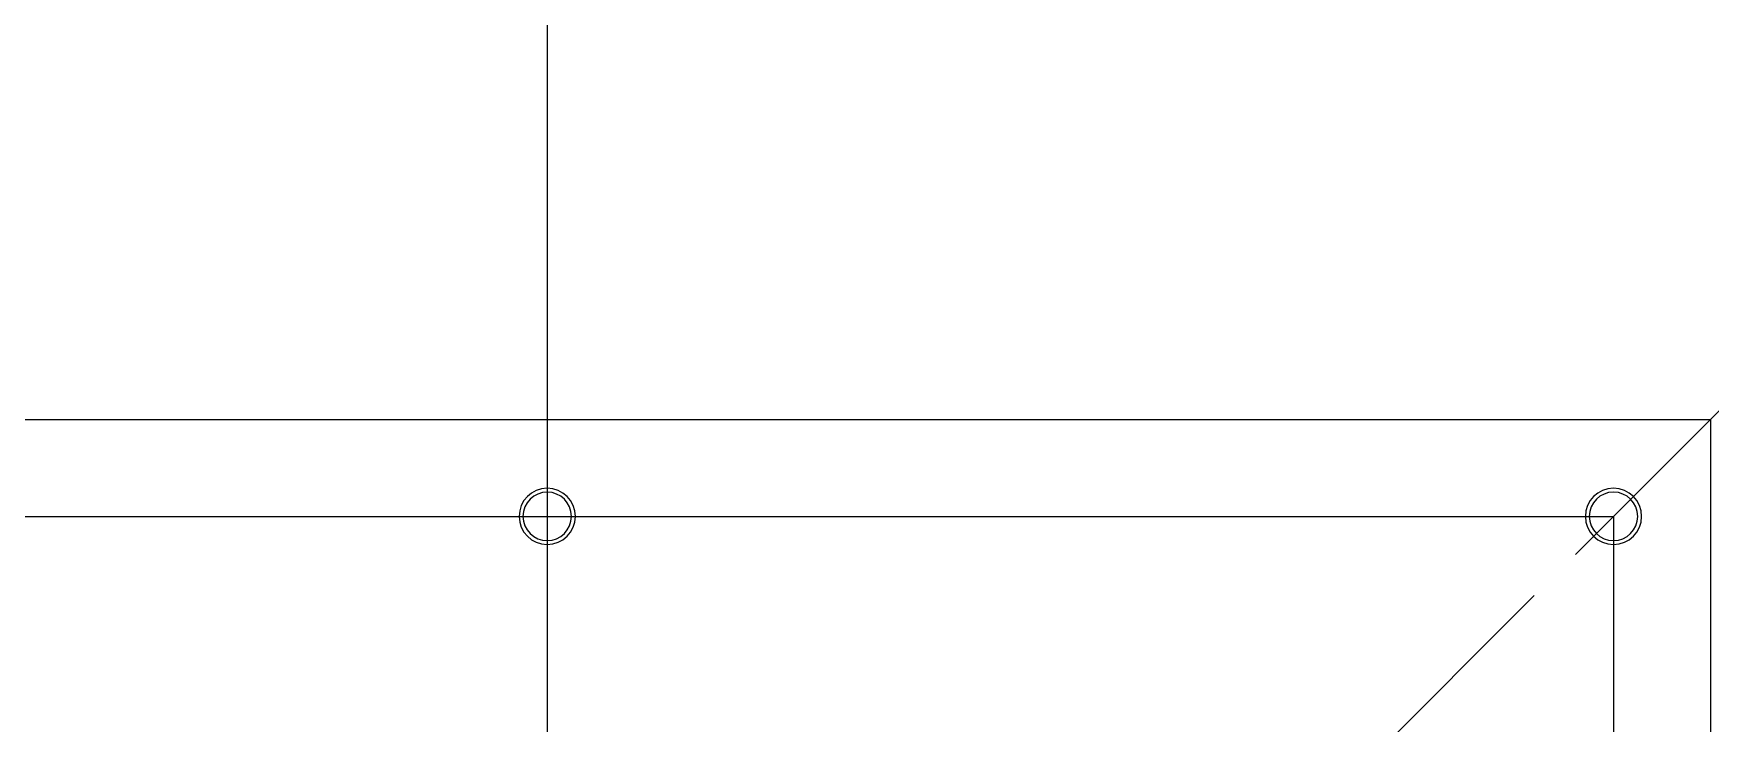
# Model space of a CAD drawing. Header units: millimetres. Extents: x 163705 to 1616509, y 81827 to 302547.
# Drawn here: x 226663 to 227528, y 153534 to 153890 of the extents above; entities that cross this region are included whole.
import ezdxf

# ---------------------------------------------------------------- set-up
doc = ezdxf.new("R2010")
doc.units = ezdxf.units.MM
doc.header["$LTSCALE"] = 10
doc.linetypes.add('ACAD_ISO02W100', pattern=[15, 12, -3])
doc.layers.add('1-文本', color=4, linetype='Continuous', lineweight=0)
doc.layers.add('1-虚线', color=8, linetype='ACAD_ISO02W100', lineweight=0)

# ---------------------------------------------------------------- blocks, each defined once
blk = doc.blocks.new('A$C2352ff67')
at = {"ltscale": 2}
blk.add_lwpolyline([(2667.18, 50), (2667.18, 1150), (1567.18, 1150), (1567.18, 50)], close=True, dxfattribs=at)
at = {"layer": '1-文本', "lineweight": -2}
blk.add_lwpolyline([(1517.18, 500), (1517.18, 0), (2717.18, 0), (2717.18, 1200), (1517.18, 1200), (1517.18, 700)], dxfattribs=at)
for centre, radius in [((2667.18, 1150), 14.5), ((2667.18, 1150), 12.5), ((2667.18, 600), 14.5), ((2667.18, 600), 12.5)]:
    blk.add_circle(centre, radius, dxfattribs=at)
blk = doc.blocks.new('A$C285bc443')
at = {"layer": '1-虚线'}
blk.add_lwpolyline([(2418.33, 1273.9), (721.27, -423.15), (2418.33, -2120.21, -2.414214)], format="xyb", close=True, dxfattribs=at)
at = {"xscale": -1, "rotation": 180}
blk.add_blockref('A$C2352ff67', (-1395.91, 176.85), dxfattribs=at)
blk = doc.blocks.new('A$C790c3438')
blk.add_line((-18216.48, 16452.27), (-18216.48, 11503.48))
at = {"rotation": 90}
blk.add_blockref('A$C285bc443', (-18639.63, 13363.05), dxfattribs=at)

msp = doc.modelspace()

# ---------------------------------------------------------------- block references
msp.add_blockref('A$C790c3438', (245144.313, 139006.156))

doc.saveas('drawing.dxf')
